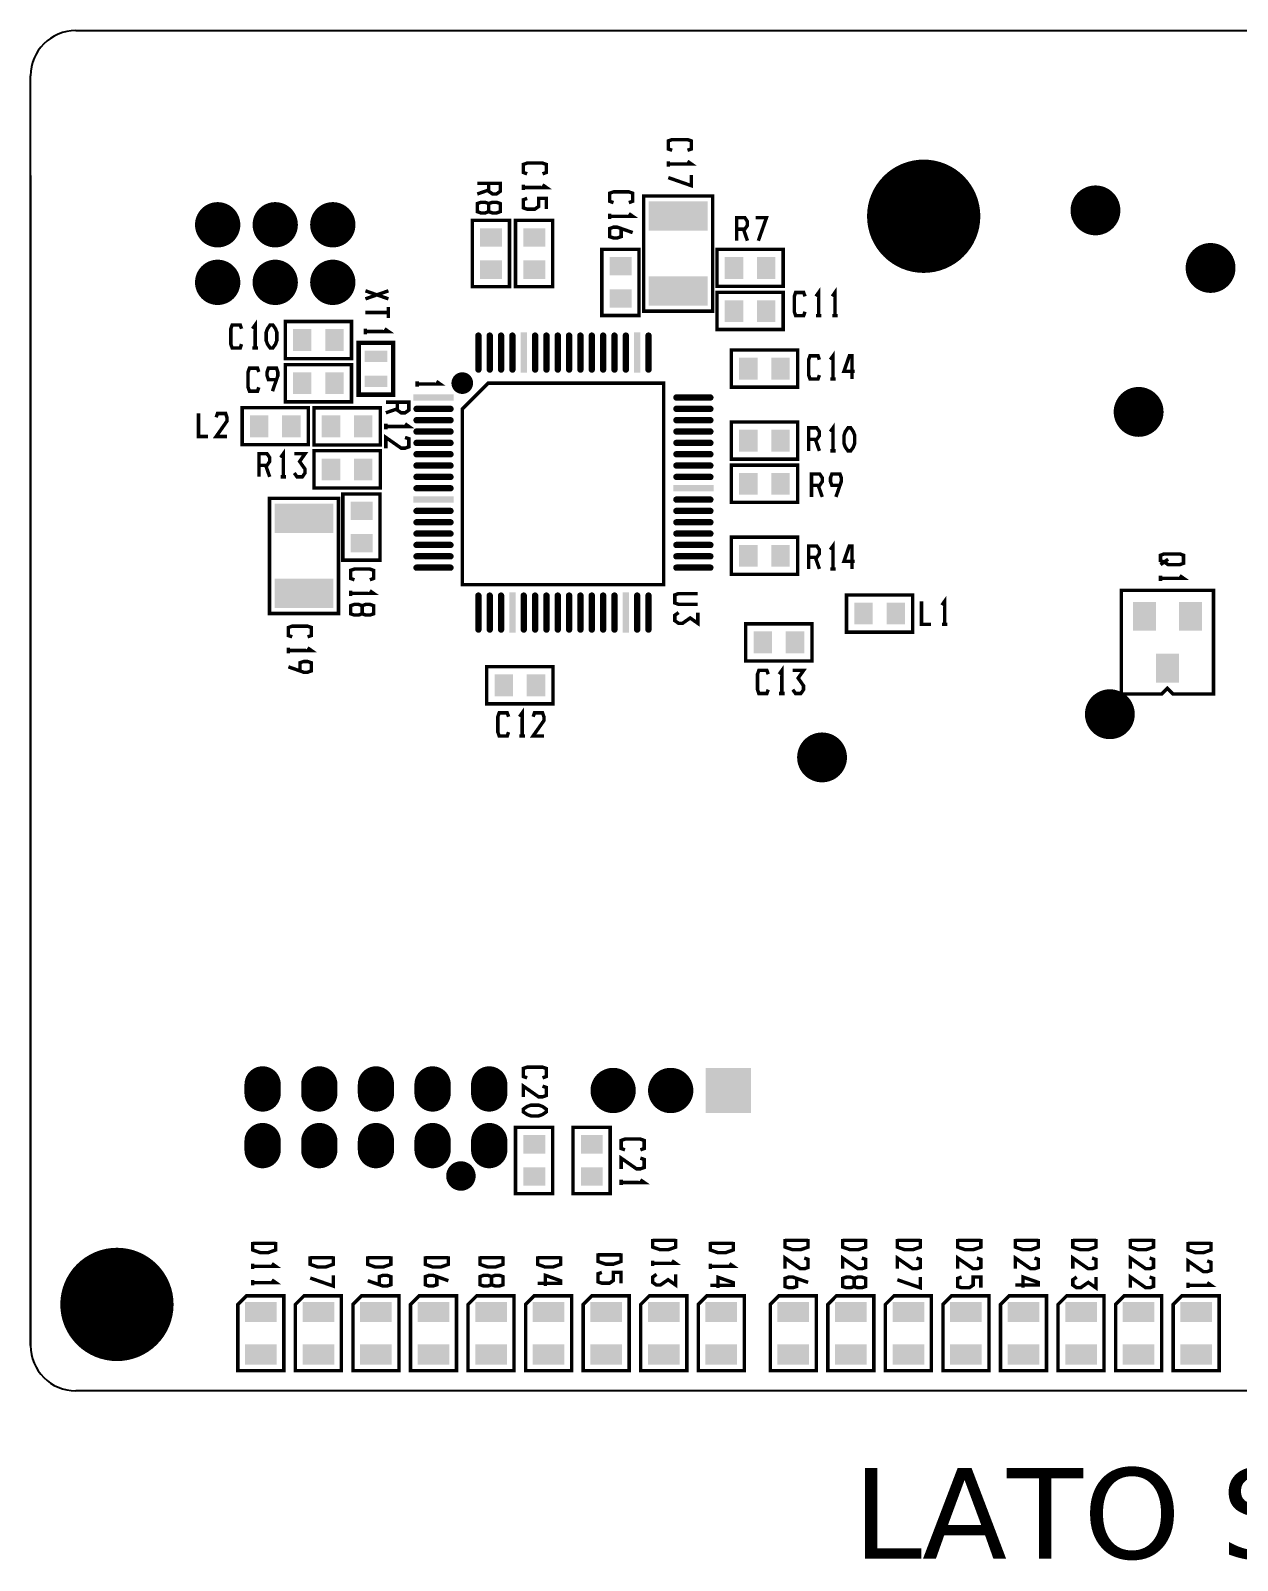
# Model space of a CAD drawing. Extents: x -122 to 131, y -4 to 64.
# Drawn here: x 10.2 to 63.4, y -3.6 to 63.8 of the extents above; entities that cross this region are included whole.
import ezdxf

# ---------------------------------------------------------------- set-up
doc = ezdxf.new("R2010")
doc.units = 0
doc.header["$MEASUREMENT"] = 0
doc.layers.get('0').update_dxf_attribs({"linetype": 'CONTINUOUS'})
for name, color, linetype in [('22-302-0_DRD', 7, 'CONTINUOUS'), ('22-302-0_SMB', 8, 'CONTINUOUS'), ('22-302-0_SSB', 1, 'CONTINUOUS'), ('THRUHOLE_NPT', 15, 'CONTINUOUS')]:
    doc.layers.add(name, color=color, linetype=linetype)
doc.styles.get("Standard").update_dxf_attribs({"font": 'verdana.ttf', "height": 4})

# ---------------------------------------------------------------- blocks, each defined once
blk = doc.blocks.new('RECTANGLE_1')
blk.add_solid([(1.30048, 0.6477), (1.30048, -0.6477), (-1.30048, 0.6477), (-1.30048, -0.6477)])
blk = doc.blocks.new('RECTANGLE_2')
blk.add_solid([(0.4826, 0.4064), (0.4826, -0.4064), (-0.4826, 0.4064), (-0.4826, -0.4064)])
blk = doc.blocks.new('RECTANGLE_4')
blk.add_solid([(0.4064, 0.4826), (0.4064, -0.4826), (-0.4064, 0.4826), (-0.4064, -0.4826)])
blk = doc.blocks.new('SQUARE_6')
blk.add_solid([(0.99949, 0.99949), (0.99949, -0.99949), (-0.99949, 0.99949), (-0.99949, -0.99949)])
blk = doc.blocks.new('ROUND_17')
at = {"const_width": 1.09982}
blk.add_lwpolyline([(-0.54991, 0, 1), (0.54991, 0, 1)], format="xyb", close=True, dxfattribs=at)
blk = doc.blocks.new('ROUND_21')
at = {"const_width": 0.99949}
blk.add_lwpolyline([(-0.499744, 0, 1), (0.499744, 0, 1)], format="xyb", close=True, dxfattribs=at)
blk = doc.blocks.new('OBLONG_22')
at = {"const_width": 1.6002}
blk.add_lwpolyline([(0, 0.19939), (0, -0.19939)], dxfattribs=at)
at = {"const_width": 0.8001}
for points in [[(-0.40005, 0.19939, 1), (0.40005, 0.19939, 1)], [(-0.40005, -0.19939, 1), (0.40005, -0.19939, 1)]]:
    blk.add_lwpolyline(points, format="xyb", close=True, dxfattribs=at)
blk = doc.blocks.new('ROUND_29')
at = {"const_width": 2.49936}
blk.add_lwpolyline([(-1.24968, 0, 1), (1.24968, 0, 1)], format="xyb", close=True, dxfattribs=at)
blk = doc.blocks.new('RECTANGLE_31')
blk.add_solid([(0.508, 0.635), (0.508, -0.635), (-0.508, 0.635), (-0.508, -0.635)])
blk = doc.blocks.new('RECTANGLE_60')
blk.add_solid([(0.6985, 0.4445), (0.6985, -0.4445), (-0.6985, 0.4445), (-0.6985, -0.4445)])
blk = doc.blocks.new('OBLONG_64')
at = {"const_width": 0.2794}
blk.add_lwpolyline([(0, 0.7493), (0, -0.7493)], dxfattribs=at)
at = {"const_width": 0.1397}
for points in [[(-0.06985, 0.7493, 1), (0.06985, 0.7493, 1)], [(-0.06985, -0.7493, 1), (0.06985, -0.7493, 1)]]:
    blk.add_lwpolyline(points, format="xyb", close=True, dxfattribs=at)
blk = doc.blocks.new('RECTANGLE_11')
blk.add_solid([(0.1397, 0.889), (0.1397, -0.889), (-0.1397, 0.889), (-0.1397, -0.889)])
blk = doc.blocks.new('OBLONG_12')
at = {"const_width": 0.2794}
blk.add_lwpolyline([(0.7493, 0), (-0.7493, 0)], dxfattribs=at)
at = {"const_width": 0.1397}
for points in [[(-0.81915, 0, 1), (-0.67945, 0, 1)], [(0.67945, 0, 1), (0.81915, 0, 1)]]:
    blk.add_lwpolyline(points, format="xyb", close=True, dxfattribs=at)
blk = doc.blocks.new('RECTANGLE_23')
blk.add_solid([(0.889, 0.1397), (0.889, -0.1397), (-0.889, 0.1397), (-0.889, -0.1397)])
blk = doc.blocks.new('RECTANGLE_24')
blk.add_solid([(0.50038, 0.25019), (0.50038, -0.25019), (-0.50038, 0.25019), (-0.50038, -0.25019)])
blk = doc.blocks.new('ROUND_16')
at = {"const_width": 0.65024}
blk.add_lwpolyline([(-0.32512, 0, 1), (0.32512, 0, 1)], format="xyb", close=True, dxfattribs=at)

msp = doc.modelspace()

# ---------------------------------------------------------------- linework, layer by layer
at = {"layer": '22-302-0_DRD'}
for p, q in [((12.176, 63.838), (129.468, 63.838)), ((10.177, 5.837), (10.177, 61.839)), ((10.177, 57.44), (10.177, 5.837)), ((10.177, 5.837), (10.177, 57.44)), ((129.468, 3.838), (12.176, 3.838))]:
    msp.add_line(p, q, dxfattribs=at)
for centre, start, end in [((12.176, 61.839), 90, 180), ((12.176, 5.837), 180, 270)]:
    msp.add_arc(centre, 1.999, start, end, dxfattribs=at)
at = {"layer": '22-302-0_SSB'}
for points, const_width in [([(38.487, 58.558), (38.317, 58.616), (38.317, 58.972), (38.487, 59.03), (39.163, 59.03), (39.333, 58.972), (39.333, 58.616), (39.163, 58.558)], 0.152), ([(32.089, 57.519), (31.919, 57.58), (31.919, 57.935), (32.089, 57.994), (32.767, 57.994), (32.935, 57.935), (32.935, 57.58), (32.767, 57.519)], 0.152), ([(38.317, 57.836), (38.317, 58.075)], 0.152), ([(38.317, 57.956), (39.333, 57.956), (39.163, 58.075)], 0.152), ([(38.317, 57.354), (39.333, 56.998), (39.333, 57.473)], 0.152), ([(30.395, 57.105), (30.395, 56.749), (30.565, 56.63), (30.735, 56.63), (30.903, 56.749), (30.903, 57.105), (29.887, 57.105)], 0.152), ([(30.395, 56.808), (29.887, 56.63)], 0.152), ([(31.919, 56.8), (31.919, 57.036)], 0.152), ([(31.919, 56.919), (32.935, 56.919), (32.767, 57.036)], 0.152), ([(35.899, 56.249), (35.729, 56.31), (35.729, 56.665), (35.899, 56.724), (36.577, 56.724), (36.745, 56.665), (36.745, 56.31), (36.577, 56.249)], 0.152), ([(30.395, 55.853), (30.565, 55.792), (30.735, 55.792), (30.903, 55.853), (30.903, 56.208), (30.735, 56.267), (30.565, 56.267), (30.395, 56.208), (30.395, 55.853), (30.227, 55.792), (30.057, 55.792), (29.887, 55.853), (29.887, 56.208), (30.057, 56.267), (30.227, 56.267), (30.395, 56.208)], 0.152), ([(32.089, 56.437), (31.919, 56.376), (31.919, 56.02), (32.089, 55.962), (32.427, 55.962), (32.597, 56.081), (32.597, 56.437), (32.935, 56.437), (32.935, 55.962)], 0.152), ([(37.609, 51.463), (40.276, 51.463), (40.276, 56.543), (37.228, 56.543), (37.228, 51.463), (37.609, 51.463)], 0.152), ([(29.671, 55.464), (29.671, 52.543), (31.309, 52.543), (31.309, 55.464), (29.671, 55.464)], 0.152), ([(31.576, 55.464), (31.576, 52.543), (33.214, 52.543), (33.214, 55.464), (31.576, 55.464)], 0.152), ([(35.729, 55.53), (35.729, 55.766)], 0.152), ([(35.729, 55.649), (36.745, 55.649), (36.577, 55.766)], 0.152), ([(41.337, 55.078), (41.693, 55.078), (41.81, 55.246), (41.81, 55.416), (41.693, 55.586), (41.337, 55.586), (41.337, 54.57)], 0.152), ([(42.292, 54.57), (42.648, 55.586), (42.175, 55.586)], 0.152), ([(36.237, 55.106), (36.237, 54.75), (36.069, 54.692), (35.899, 54.692), (35.729, 54.75), (35.729, 55.106), (35.899, 55.167), (36.069, 55.167), (36.745, 54.928)], 0.152), ([(41.632, 55.078), (41.81, 54.57)], 0.152), ([(35.386, 54.194), (35.386, 51.273), (37.024, 51.273), (37.024, 54.194), (35.386, 54.194)], 0.152), ([(43.387, 54.194), (40.466, 54.194), (40.466, 52.556), (43.387, 52.556), (43.387, 54.194)], 0.152), ([(24.952, 52.004), (25.968, 52.36)], 0.152), ([(25.968, 52.004), (24.952, 52.36)], 0.152), ([(43.387, 52.289), (40.466, 52.289), (40.466, 50.651), (43.387, 50.651), (43.387, 52.289)], 0.152), ([(44.35, 51.436), (44.291, 51.268), (43.936, 51.268), (43.877, 51.436), (43.877, 52.114), (43.936, 52.284), (44.291, 52.284), (44.35, 52.114)], 0.152), ([(44.952, 51.268), (44.952, 52.284), (44.832, 52.114)], 0.152), ([(45.671, 51.268), (45.671, 52.284), (45.554, 52.114)], 0.152), ([(24.952, 51.405), (25.968, 51.405)], 0.152), ([(25.968, 51.166), (25.968, 51.641)], 0.152), ([(45.071, 51.268), (44.832, 51.268)], 0.152), ([(45.79, 51.268), (45.554, 51.268)], 0.152), ([(19.486, 50.008), (19.427, 49.838), (19.072, 49.838), (19.013, 50.008), (19.013, 50.686), (19.072, 50.854), (19.427, 50.854), (19.486, 50.686)], 0.152), ([(20.088, 49.838), (20.088, 50.854), (19.968, 50.686)], 0.152), ([(20.748, 49.838), (20.629, 50.008), (20.57, 50.178), (20.57, 50.516), (20.629, 50.686), (20.748, 50.854), (20.867, 50.854), (20.984, 50.686), (21.045, 50.516), (21.045, 50.178), (20.984, 50.008), (20.867, 49.838), (20.748, 49.838)], 0.152), ([(21.416, 49.368), (24.337, 49.368), (24.337, 51.006), (21.416, 51.006), (21.416, 49.368)], 0.152), ([(24.952, 50.447), (24.952, 50.684)], 0.152), ([(24.952, 50.567), (25.968, 50.567), (25.798, 50.684)], 0.152), ([(24.655, 50.066), (24.655, 47.78), (26.179, 47.78), (26.179, 50.066), (24.655, 50.066)], 0.201), ([(20.207, 49.838), (19.968, 49.838)], 0.152), ([(44.022, 49.749), (41.101, 49.749), (41.101, 48.111), (44.022, 48.111), (44.022, 49.749)], 0.152), ([(44.985, 48.642), (44.926, 48.474), (44.571, 48.474), (44.512, 48.642), (44.512, 49.32), (44.571, 49.49), (44.926, 49.49), (44.985, 49.32)], 0.152), ([(45.587, 48.474), (45.587, 49.49), (45.467, 49.32)], 0.152), ([(46.544, 48.812), (46.069, 48.812), (46.306, 49.49), (46.425, 49.49), (46.425, 48.474)], 0.152), ([(20.248, 48.103), (20.189, 47.933), (19.834, 47.933), (19.775, 48.103), (19.775, 48.781), (19.834, 48.949), (20.189, 48.949), (20.248, 48.781)], 0.152), ([(21.027, 48.441), (20.672, 48.441), (20.613, 48.611), (20.613, 48.781), (20.672, 48.949), (21.027, 48.949), (21.086, 48.781), (21.086, 48.611), (20.85, 47.933)], 0.152), ([(21.416, 47.463), (24.337, 47.463), (24.337, 49.101), (21.416, 49.101), (21.416, 47.463)], 0.152), ([(28.912, 48.537), (29.542, 48.537)], 0.152), ([(28.978, 48.603), (28.978, 47.973)], 0.152), ([(29.115, 48.675), (29.115, 47.902)], 0.152), ([(29.115, 48.675), (29.338, 48.675)], 0.152), ([(29.252, 48.69), (29.252, 47.887)], 0.152), ([(29.389, 48.654), (29.389, 47.92)], 0.152), ([(29.526, 48.555), (29.526, 48.022)], 0.152), ([(27.238, 48.128), (27.238, 48.365)], 0.152), ([(27.238, 48.245), (28.254, 48.245), (28.084, 48.365)], 0.152), ([(28.825, 48.263), (29.628, 48.263)], 0.152), ([(28.84, 48.4), (28.84, 48.177)], 0.152), ([(28.84, 48.4), (29.613, 48.4)], 0.152), ([(28.858, 48.126), (29.592, 48.126)], 0.152), ([(28.96, 47.989), (29.493, 47.989)], 0.152), ([(29.227, 47.145), (29.227, 39.398), (38.117, 39.398), (38.117, 48.288), (30.37, 48.288), (29.227, 47.145)], 0.152), ([(45.706, 48.474), (45.467, 48.474)], 0.152), ([(22.432, 47.209), (19.511, 47.209), (19.511, 45.571), (22.432, 45.571), (22.432, 47.209)], 0.152), ([(22.686, 45.558), (25.607, 45.558), (25.607, 47.196), (22.686, 47.196), (22.686, 45.558)], 0.152), ([(26.361, 47.45), (26.361, 47.095), (26.532, 46.978), (26.699, 46.978), (26.869, 47.095), (26.869, 47.45), (25.853, 47.45)], 0.152), ([(18.002, 45.934), (17.588, 45.934), (17.588, 46.95)], 0.152), ([(18.84, 45.934), (18.366, 45.934), (18.84, 46.61), (18.84, 46.78), (18.782, 46.95), (18.426, 46.95), (18.366, 46.78)], 0.152), ([(26.361, 47.156), (25.853, 46.978)], 0.152), ([(25.853, 46.256), (25.853, 46.495)], 0.152), ([(25.853, 46.376), (26.869, 46.376), (26.699, 46.495)], 0.152), ([(44.022, 46.574), (41.101, 46.574), (41.101, 44.936), (44.022, 44.936), (44.022, 46.574)], 0.152), ([(25.853, 45.418), (25.853, 45.893), (26.532, 45.418), (26.699, 45.418), (26.869, 45.479), (26.869, 45.835), (26.699, 45.893)], 0.152), ([(44.512, 45.807), (44.868, 45.807), (44.985, 45.975), (44.985, 46.145), (44.868, 46.315), (44.512, 46.315), (44.512, 45.299)], 0.152), ([(45.587, 45.299), (45.587, 46.315), (45.467, 46.145)], 0.152), ([(46.247, 45.299), (46.128, 45.467), (46.069, 45.637), (46.069, 45.975), (46.128, 46.145), (46.247, 46.315), (46.366, 46.315), (46.483, 46.145), (46.544, 45.975), (46.544, 45.637), (46.483, 45.467), (46.366, 45.299), (46.247, 45.299)], 0.152), ([(20.255, 44.664), (20.611, 44.664), (20.728, 44.832), (20.728, 45.002), (20.611, 45.172), (20.255, 45.172), (20.255, 44.156)], 0.152), ([(21.33, 44.156), (21.33, 45.172), (21.21, 45.002)], 0.152), ([(21.812, 44.324), (21.932, 44.156), (22.168, 44.156), (22.287, 44.324), (22.287, 44.494), (22.049, 44.832), (22.287, 45.172), (21.812, 45.172)], 0.152), ([(25.607, 45.304), (22.686, 45.304), (22.686, 43.666), (25.607, 43.666), (25.607, 45.304)], 0.152), ([(44.807, 45.807), (44.985, 45.299)], 0.152), ([(45.706, 45.299), (45.467, 45.299)], 0.152), ([(20.55, 44.664), (20.728, 44.156)], 0.152), ([(44.022, 44.669), (41.101, 44.669), (41.101, 43.031), (44.022, 43.031), (44.022, 44.669)], 0.152), ([(21.449, 44.156), (21.21, 44.156)], 0.152), ([(44.639, 43.775), (44.995, 43.775), (45.112, 43.943), (45.112, 44.113), (44.995, 44.283), (44.639, 44.283), (44.639, 43.267)], 0.152), ([(45.891, 43.775), (45.536, 43.775), (45.477, 43.943), (45.477, 44.113), (45.536, 44.283), (45.891, 44.283), (45.95, 44.113), (45.95, 43.943), (45.714, 43.267)], 0.152), ([(21.099, 38.128), (23.766, 38.128), (23.766, 43.208), (20.718, 43.208), (20.718, 38.128), (21.099, 38.128)], 0.152), ([(23.956, 43.399), (23.956, 40.478), (25.594, 40.478), (25.594, 43.399), (23.956, 43.399)], 0.152), ([(44.934, 43.775), (45.112, 43.267)], 0.152), ([(44.022, 41.494), (41.101, 41.494), (41.101, 39.856), (44.022, 39.856), (44.022, 41.494)], 0.152), ([(44.512, 40.6), (44.868, 40.6), (44.985, 40.768), (44.985, 40.938), (44.868, 41.108), (44.512, 41.108), (44.512, 40.092)], 0.152), ([(45.587, 40.092), (45.587, 41.108), (45.467, 40.938)], 0.152), ([(46.544, 40.43), (46.069, 40.43), (46.306, 41.108), (46.425, 41.108), (46.425, 40.092)], 0.152), ([(44.807, 40.6), (44.985, 40.092)], 0.152), ([(60.204, 40.755), (60.037, 40.696), (60.037, 40.458), (60.204, 40.399), (60.375, 40.28), (60.883, 40.28), (61.053, 40.341), (61.053, 40.696), (60.883, 40.755), (60.204, 40.755)], 0.152), ([(60.375, 40.519), (60.037, 40.28)], 0.152), ([(24.469, 39.612), (24.299, 39.673), (24.299, 40.028), (24.469, 40.087), (25.147, 40.087), (25.315, 40.028), (25.315, 39.673), (25.147, 39.612)], 0.152), ([(45.706, 40.092), (45.467, 40.092)], 0.152), ([(60.037, 39.561), (60.037, 39.797)], 0.152), ([(60.037, 39.68), (61.053, 39.68), (60.883, 39.797)], 0.152), ([(24.299, 38.893), (24.299, 39.129)], 0.152), ([(24.299, 39.012), (25.315, 39.012), (25.147, 39.129)], 0.152), ([(62.374, 39.144), (58.31, 39.144), (58.31, 34.572), (60.088, 34.572), (60.342, 34.826), (60.596, 34.572), (62.374, 34.572), (62.374, 39.144)], 0.152), ([(24.807, 38.113), (24.977, 38.055), (25.147, 38.055), (25.315, 38.113), (25.315, 38.469), (25.147, 38.53), (24.977, 38.53), (24.807, 38.469), (24.807, 38.113), (24.639, 38.055), (24.469, 38.055), (24.299, 38.113), (24.299, 38.469), (24.469, 38.53), (24.639, 38.53), (24.807, 38.469)], 0.152), ([(39.62, 38.53), (38.774, 38.53), (38.604, 38.591), (38.604, 38.946), (38.774, 39.005), (39.62, 39.005)], 0.152), ([(46.181, 37.303), (49.102, 37.303), (49.102, 38.941), (46.181, 38.941), (46.181, 37.303)], 0.152), ([(49.907, 37.646), (49.493, 37.646), (49.493, 38.662)], 0.152), ([(50.509, 37.646), (50.509, 38.662), (50.39, 38.494)], 0.152), ([(38.774, 38.167), (38.604, 38.047), (38.604, 37.811), (38.774, 37.692), (38.945, 37.692), (39.282, 37.93), (39.62, 37.692), (39.62, 38.167)], 0.152), ([(21.723, 37.095), (21.553, 37.153), (21.553, 37.509), (21.723, 37.567), (22.399, 37.567), (22.569, 37.509), (22.569, 37.153), (22.399, 37.095)], 0.152), ([(41.736, 36.033), (44.657, 36.033), (44.657, 37.671), (41.736, 37.671), (41.736, 36.033)], 0.152), ([(50.626, 37.646), (50.39, 37.646)], 0.152), ([(21.553, 36.373), (21.553, 36.612)], 0.152), ([(21.553, 36.493), (22.569, 36.493), (22.399, 36.612)], 0.152), ([(22.061, 35.596), (22.061, 35.952), (22.231, 36.01), (22.399, 36.01), (22.569, 35.952), (22.569, 35.596), (22.399, 35.535), (22.231, 35.535), (21.553, 35.774)], 0.152), ([(33.227, 35.779), (30.306, 35.779), (30.306, 34.141), (33.227, 34.141), (33.227, 35.779)], 0.152), ([(43.329, 34.598), (43.329, 35.614), (43.209, 35.446)], 0.152), ([(42.727, 34.768), (42.668, 34.598), (42.313, 34.598), (42.254, 34.768), (42.254, 35.446), (42.313, 35.614), (42.668, 35.614), (42.727, 35.446)], 0.152), ([(43.811, 34.768), (43.931, 34.598), (44.167, 34.598), (44.286, 34.768), (44.286, 34.938), (44.047, 35.276), (44.286, 35.614), (43.811, 35.614)], 0.152), ([(43.448, 34.598), (43.209, 34.598)], 0.152), ([(31.269, 32.894), (31.21, 32.726), (30.855, 32.726), (30.796, 32.894), (30.796, 33.572), (30.855, 33.742), (31.21, 33.742), (31.269, 33.572)], 0.152), ([(31.871, 32.726), (31.871, 33.742), (31.751, 33.572)], 0.152), ([(32.828, 32.726), (32.353, 32.726), (32.828, 33.402), (32.828, 33.572), (32.767, 33.742), (32.412, 33.742), (32.353, 33.572)], 0.152), ([(31.99, 32.726), (31.751, 32.726)], 0.152), ([(32.089, 17.641), (31.919, 17.702), (31.919, 18.057), (32.089, 18.116), (32.767, 18.116), (32.935, 18.057), (32.935, 17.702), (32.767, 17.641)], 0.152), ([(31.919, 16.803), (31.919, 17.278), (32.597, 16.803), (32.767, 16.803), (32.935, 16.864), (32.935, 17.219), (32.767, 17.278)], 0.152), ([(31.919, 16.262), (32.089, 16.381), (32.259, 16.439), (32.597, 16.439), (32.767, 16.381), (32.935, 16.262), (32.935, 16.142), (32.767, 16.025), (32.597, 15.964), (32.259, 15.964), (32.089, 16.025), (31.919, 16.142), (31.919, 16.262)], 0.152), ([(31.576, 15.459), (31.576, 12.538), (33.214, 12.538), (33.214, 15.459), (31.576, 15.459)], 0.152), ([(34.116, 15.459), (34.116, 12.538), (35.754, 12.538), (35.754, 15.459), (34.116, 15.459)], 0.152), ([(36.407, 14.466), (36.237, 14.527), (36.237, 14.882), (36.407, 14.941), (37.085, 14.941), (37.253, 14.882), (37.253, 14.527), (37.085, 14.466)], 0.152), ([(36.237, 13.628), (36.237, 14.103), (36.915, 13.628), (37.085, 13.628), (37.253, 13.689), (37.253, 14.044), (37.085, 14.103)], 0.152), ([(36.237, 12.909), (36.237, 13.145)], 0.152), ([(36.237, 13.028), (37.253, 13.028), (37.085, 13.145)], 0.152), ([(19.976, 10.407), (19.976, 10.051), (20.314, 9.932), (20.654, 9.932), (20.992, 10.051), (20.992, 10.407)], 0.152), ([(19.976, 10.346), (20.992, 10.346)], 0.152), ([(37.629, 10.534), (37.629, 10.178), (37.967, 10.059), (38.307, 10.059), (38.645, 10.178), (38.645, 10.534)], 0.152), ([(37.629, 10.473), (38.645, 10.473)], 0.152), ([(40.169, 10.407), (40.169, 10.051), (40.507, 9.932), (40.847, 9.932), (41.185, 10.051), (41.185, 10.407)], 0.152), ([(40.169, 10.346), (41.185, 10.346)], 0.152), ([(43.471, 10.534), (43.471, 10.178), (43.809, 10.059), (44.149, 10.059), (44.487, 10.178), (44.487, 10.534)], 0.152), ([(43.471, 10.473), (44.487, 10.473)], 0.152), ([(46.011, 10.534), (46.011, 10.178), (46.349, 10.059), (46.689, 10.059), (47.027, 10.178), (47.027, 10.534)], 0.152), ([(46.011, 10.473), (47.027, 10.473)], 0.152), ([(48.424, 10.534), (48.424, 10.178), (48.762, 10.059), (49.102, 10.059), (49.44, 10.178), (49.44, 10.534)], 0.152), ([(48.424, 10.473), (49.44, 10.473)], 0.152), ([(51.091, 10.534), (51.091, 10.178), (51.429, 10.059), (51.769, 10.059), (52.107, 10.178), (52.107, 10.534)], 0.152), ([(51.091, 10.473), (52.107, 10.473)], 0.152), ([(53.631, 10.534), (53.631, 10.178), (53.969, 10.059), (54.309, 10.059), (54.647, 10.178), (54.647, 10.534)], 0.152), ([(53.631, 10.473), (54.647, 10.473)], 0.152), ([(56.171, 10.534), (56.171, 10.178), (56.509, 10.059), (56.849, 10.059), (57.187, 10.178), (57.187, 10.534)], 0.152), ([(56.171, 10.473), (57.187, 10.473)], 0.152), ([(58.711, 10.534), (58.711, 10.178), (59.049, 10.059), (59.389, 10.059), (59.727, 10.178), (59.727, 10.534)], 0.152), ([(58.711, 10.473), (59.727, 10.473)], 0.152), ([(61.251, 10.407), (61.251, 10.051), (61.589, 9.932), (61.929, 9.932), (62.267, 10.051), (62.267, 10.407)], 0.152), ([(61.251, 10.346), (62.267, 10.346)], 0.152), ([(19.976, 9.213), (19.976, 9.449)], 0.152), ([(19.976, 9.33), (20.992, 9.33), (20.822, 9.449)], 0.152), ([(22.516, 9.772), (22.516, 9.416), (22.854, 9.297), (23.194, 9.297), (23.532, 9.416), (23.532, 9.772)], 0.152), ([(22.516, 9.711), (23.532, 9.711)], 0.152), ([(25.056, 9.772), (25.056, 9.416), (25.394, 9.297), (25.734, 9.297), (26.072, 9.416), (26.072, 9.772)], 0.152), ([(25.056, 9.711), (26.072, 9.711)], 0.152), ([(27.596, 9.772), (27.596, 9.416), (27.934, 9.297), (28.274, 9.297), (28.612, 9.416), (28.612, 9.772)], 0.152), ([(27.596, 9.711), (28.612, 9.711)], 0.152), ([(30.009, 9.772), (30.009, 9.416), (30.347, 9.297), (30.687, 9.297), (31.025, 9.416), (31.025, 9.772)], 0.152), ([(30.009, 9.711), (31.025, 9.711)], 0.152), ([(32.549, 9.772), (32.549, 9.416), (32.887, 9.297), (33.227, 9.297), (33.565, 9.416), (33.565, 9.772)], 0.152), ([(32.549, 9.711), (33.565, 9.711)], 0.152), ([(35.216, 9.899), (35.216, 9.543), (35.554, 9.424), (35.894, 9.424), (36.232, 9.543), (36.232, 9.899)], 0.152), ([(35.216, 9.838), (36.232, 9.838)], 0.152), ([(37.629, 9.34), (37.629, 9.576)], 0.152), ([(37.629, 9.457), (38.645, 9.457), (38.475, 9.576)], 0.152), ([(40.169, 9.213), (40.169, 9.449)], 0.152), ([(40.169, 9.33), (41.185, 9.33), (41.015, 9.449)], 0.152), ([(43.471, 9.221), (43.471, 9.696), (44.149, 9.221), (44.317, 9.221), (44.487, 9.279), (44.487, 9.635), (44.317, 9.696)], 0.152), ([(46.011, 9.221), (46.011, 9.696), (46.689, 9.221), (46.857, 9.221), (47.027, 9.279), (47.027, 9.635), (46.857, 9.696)], 0.152), ([(48.424, 9.221), (48.424, 9.696), (49.102, 9.221), (49.27, 9.221), (49.44, 9.279), (49.44, 9.635), (49.27, 9.696)], 0.152), ([(51.091, 9.221), (51.091, 9.696), (51.769, 9.221), (51.937, 9.221), (52.107, 9.279), (52.107, 9.635), (51.937, 9.696)], 0.152), ([(53.631, 9.221), (53.631, 9.696), (54.309, 9.221), (54.477, 9.221), (54.647, 9.279), (54.647, 9.635), (54.477, 9.696)], 0.152), ([(56.171, 9.221), (56.171, 9.696), (56.849, 9.221), (57.017, 9.221), (57.187, 9.279), (57.187, 9.635), (57.017, 9.696)], 0.152), ([(58.711, 9.221), (58.711, 9.696), (59.389, 9.221), (59.557, 9.221), (59.727, 9.279), (59.727, 9.635), (59.557, 9.696)], 0.152), ([(61.251, 9.094), (61.251, 9.569), (61.929, 9.094), (62.097, 9.094), (62.267, 9.152), (62.267, 9.508), (62.097, 9.569)], 0.152), ([(19.976, 8.492), (19.976, 8.73)], 0.152), ([(19.976, 8.611), (20.992, 8.611), (20.822, 8.73)], 0.152), ([(22.516, 8.814), (23.532, 8.459), (23.532, 8.934)], 0.152), ([(25.564, 8.517), (25.564, 8.873), (25.734, 8.934), (25.902, 8.934), (26.072, 8.873), (26.072, 8.517), (25.902, 8.459), (25.734, 8.459), (25.056, 8.695)], 0.152), ([(28.104, 8.873), (28.104, 8.517), (27.934, 8.459), (27.766, 8.459), (27.596, 8.517), (27.596, 8.873), (27.766, 8.934), (27.934, 8.934), (28.612, 8.695)], 0.152), ([(30.517, 8.517), (30.687, 8.459), (30.855, 8.459), (31.025, 8.517), (31.025, 8.873), (30.855, 8.934), (30.687, 8.934), (30.517, 8.873), (30.517, 8.517), (30.347, 8.459), (30.179, 8.459), (30.009, 8.517), (30.009, 8.873), (30.179, 8.934), (30.347, 8.934), (30.517, 8.873)], 0.152), ([(32.887, 8.459), (32.887, 8.934), (33.565, 8.695), (33.565, 8.578), (32.549, 8.578)], 0.152), ([(35.386, 9.061), (35.216, 9), (35.216, 8.644), (35.386, 8.586), (35.724, 8.586), (35.894, 8.705), (35.894, 9.061), (36.232, 9.061), (36.232, 8.586)], 0.152), ([(37.799, 8.974), (37.629, 8.857), (37.629, 8.619), (37.799, 8.502), (37.967, 8.502), (38.307, 8.738), (38.645, 8.502), (38.645, 8.974)], 0.152), ([(40.507, 8.375), (40.507, 8.847), (41.185, 8.611), (41.185, 8.492), (40.169, 8.492)], 0.152), ([(43.979, 8.797), (43.979, 8.441), (43.809, 8.383), (43.641, 8.383), (43.471, 8.441), (43.471, 8.797), (43.641, 8.857), (43.809, 8.857), (44.487, 8.619)], 0.152), ([(46.519, 8.441), (46.689, 8.383), (46.857, 8.383), (47.027, 8.441), (47.027, 8.797), (46.857, 8.857), (46.689, 8.857), (46.519, 8.797), (46.519, 8.441), (46.349, 8.383), (46.181, 8.383), (46.011, 8.441), (46.011, 8.797), (46.181, 8.857), (46.349, 8.857), (46.519, 8.797)], 0.152), ([(48.424, 8.738), (49.44, 8.383), (49.44, 8.857)], 0.152), ([(51.261, 8.857), (51.091, 8.797), (51.091, 8.441), (51.261, 8.383), (51.599, 8.383), (51.769, 8.502), (51.769, 8.857), (52.107, 8.857), (52.107, 8.383)], 0.152), ([(53.969, 8.383), (53.969, 8.857), (54.647, 8.619), (54.647, 8.502), (53.631, 8.502)], 0.152), ([(56.341, 8.857), (56.171, 8.738), (56.171, 8.502), (56.341, 8.383), (56.509, 8.383), (56.849, 8.619), (57.187, 8.383), (57.187, 8.857)], 0.152), ([(58.711, 8.383), (58.711, 8.857), (59.389, 8.383), (59.557, 8.383), (59.727, 8.441), (59.727, 8.797), (59.557, 8.857)], 0.152), ([(21.353, 7.902), (21.353, 8.029), (19.702, 8.029), (19.321, 7.648), (19.321, 4.727), (21.353, 4.727), (21.353, 7.902)], 0.152), ([(23.893, 7.902), (23.893, 8.029), (22.242, 8.029), (21.861, 7.648), (21.861, 4.727), (23.893, 4.727), (23.893, 7.902)], 0.152), ([(26.433, 7.902), (26.433, 8.029), (24.782, 8.029), (24.401, 7.648), (24.401, 4.727), (26.433, 4.727), (26.433, 7.902)], 0.152), ([(28.973, 7.902), (28.973, 8.029), (27.322, 8.029), (26.941, 7.648), (26.941, 4.727), (28.973, 4.727), (28.973, 7.902)], 0.152), ([(31.513, 7.902), (31.513, 8.029), (29.862, 8.029), (29.481, 7.648), (29.481, 4.727), (31.513, 4.727), (31.513, 7.902)], 0.152), ([(34.053, 7.902), (34.053, 8.029), (32.402, 8.029), (32.021, 7.648), (32.021, 4.727), (34.053, 4.727), (34.053, 7.902)], 0.152), ([(36.593, 7.902), (36.593, 8.029), (34.942, 8.029), (34.561, 7.648), (34.561, 4.727), (36.593, 4.727), (36.593, 7.902)], 0.152), ([(39.133, 7.902), (39.133, 8.029), (37.482, 8.029), (37.101, 7.648), (37.101, 4.727), (39.133, 4.727), (39.133, 7.902)], 0.152), ([(41.673, 7.902), (41.673, 8.029), (40.022, 8.029), (39.641, 7.648), (39.641, 4.727), (41.673, 4.727), (41.673, 7.902)], 0.152), ([(44.848, 7.902), (44.848, 8.029), (43.197, 8.029), (42.816, 7.648), (42.816, 4.727), (44.848, 4.727), (44.848, 7.902)], 0.152), ([(47.388, 7.902), (47.388, 8.029), (45.737, 8.029), (45.356, 7.648), (45.356, 4.727), (47.388, 4.727), (47.388, 7.902)], 0.152), ([(49.928, 7.902), (49.928, 8.029), (48.277, 8.029), (47.896, 7.648), (47.896, 4.727), (49.928, 4.727), (49.928, 7.902)], 0.152), ([(52.468, 7.902), (52.468, 8.029), (50.817, 8.029), (50.436, 7.648), (50.436, 4.727), (52.468, 4.727), (52.468, 7.902)], 0.152), ([(55.008, 7.902), (55.008, 8.029), (53.357, 8.029), (52.976, 7.648), (52.976, 4.727), (55.008, 4.727), (55.008, 7.902)], 0.152), ([(57.548, 7.902), (57.548, 8.029), (55.897, 8.029), (55.516, 7.648), (55.516, 4.727), (57.548, 4.727), (57.548, 7.902)], 0.152), ([(60.088, 7.902), (60.088, 8.029), (58.437, 8.029), (58.056, 7.648), (58.056, 4.727), (60.088, 4.727), (60.088, 7.902)], 0.152), ([(62.628, 7.902), (62.628, 8.029), (60.977, 8.029), (60.596, 7.648), (60.596, 4.727), (62.628, 4.727), (62.628, 7.902)], 0.152), ([(61.251, 8.375), (61.251, 8.611)], 0.152), ([(61.251, 8.492), (62.267, 8.492), (62.097, 8.611)], 0.152)]:
    msp.add_lwpolyline(points, dxfattribs=dict(at, const_width=const_width))
at = {"layer": '22-302-0_SSB', "const_width": 0.152}
for points in [[(28.825, 48.288, -0.414214), (29.227, 48.69)], [(29.227, 48.69, -0.414214), (29.628, 48.288)], [(29.227, 47.887, -0.414214), (28.825, 48.288)], [(29.628, 48.288, -0.414214), (29.227, 47.887)]]:
    msp.add_lwpolyline(points, format="xyb", dxfattribs=at)

# ---------------------------------------------------------------- block references
at = {"layer": '22-302-0_SMB', "xscale": -1}
for name, p in [('ROUND_29', (49.587, 55.649)), ('ROUND_17', (57.167, 55.908)), ('ROUND_21', (18.432, 55.273)), ('ROUND_21', (20.972, 55.273)), ('ROUND_21', (23.512, 55.273)), ('RECTANGLE_1', (38.752, 55.654)), ('RECTANGLE_2', (30.497, 54.715)), ('RECTANGLE_2', (32.402, 54.715)), ('ROUND_17', (62.247, 53.368)), ('ROUND_21', (18.432, 52.733)), ('ROUND_21', (20.972, 52.733)), ('ROUND_21', (23.512, 52.733)), ('RECTANGLE_2', (30.497, 53.292)), ('RECTANGLE_2', (32.402, 53.292)), ('RECTANGLE_2', (36.212, 53.445)), ('RECTANGLE_4', (41.215, 53.368)), ('RECTANGLE_4', (42.638, 53.368)), ('RECTANGLE_1', (38.752, 52.352)), ('RECTANGLE_2', (36.212, 52.022)), ('RECTANGLE_4', (41.215, 51.463)), ('RECTANGLE_4', (42.638, 51.463)), ('RECTANGLE_4', (22.165, 50.193)), ('RECTANGLE_4', (23.588, 50.193)), ('OBLONG_64', (29.938, 49.635)), ('OBLONG_64', (30.438, 49.635)), ('OBLONG_64', (30.939, 49.635)), ('OBLONG_64', (31.439, 49.635)), ('RECTANGLE_11', (31.939, 49.635)), ('OBLONG_64', (32.44, 49.635)), ('OBLONG_64', (32.94, 49.635)), ('OBLONG_64', (33.44, 49.635)), ('OBLONG_64', (33.941, 49.635)), ('OBLONG_64', (34.441, 49.635)), ('OBLONG_64', (34.942, 49.635)), ('OBLONG_64', (35.442, 49.635)), ('OBLONG_64', (35.942, 49.635)), ('OBLONG_64', (36.443, 49.635)), ('RECTANGLE_11', (36.943, 49.635)), ('OBLONG_64', (37.443, 49.635)), ('RECTANGLE_24', (25.417, 49.472)), ('RECTANGLE_4', (41.85, 48.923)), ('RECTANGLE_4', (43.273, 48.923)), ('RECTANGLE_4', (22.165, 48.288)), ('RECTANGLE_4', (23.588, 48.288)), ('RECTANGLE_24', (25.417, 48.372)), ('ROUND_17', (59.072, 47.018)), ('RECTANGLE_23', (27.957, 47.653)), ('OBLONG_12', (27.957, 47.153)), ('OBLONG_12', (39.425, 47.653)), ('OBLONG_12', (39.425, 47.153)), ('RECTANGLE_4', (20.26, 46.383)), ('RECTANGLE_4', (21.683, 46.383)), ('RECTANGLE_4', (23.435, 46.383)), ('RECTANGLE_4', (24.858, 46.383)), ('OBLONG_12', (27.957, 46.653)), ('OBLONG_12', (39.425, 46.653)), ('OBLONG_12', (27.957, 46.152)), ('OBLONG_12', (39.425, 46.152)), ('RECTANGLE_4', (41.85, 45.748)), ('RECTANGLE_4', (43.273, 45.748)), ('OBLONG_12', (27.957, 45.652)), ('OBLONG_12', (27.957, 45.152)), ('OBLONG_12', (39.425, 45.652)), ('OBLONG_12', (39.425, 45.152)), ('RECTANGLE_4', (23.435, 44.478)), ('RECTANGLE_4', (24.858, 44.478)), ('OBLONG_12', (27.957, 44.651)), ('OBLONG_12', (39.425, 44.651)), ('OBLONG_12', (27.957, 44.151)), ('OBLONG_12', (39.425, 44.151)), ('RECTANGLE_4', (41.85, 43.843)), ('RECTANGLE_4', (43.273, 43.843)), ('OBLONG_12', (27.957, 43.65)), ('RECTANGLE_23', (27.957, 43.15)), ('RECTANGLE_23', (39.425, 43.65)), ('OBLONG_12', (39.425, 43.15)), ('RECTANGLE_1', (22.242, 42.319)), ('RECTANGLE_2', (24.782, 42.65)), ('OBLONG_12', (27.957, 42.65)), ('OBLONG_12', (39.425, 42.65)), ('OBLONG_12', (27.957, 42.149)), ('OBLONG_12', (39.425, 42.149)), ('RECTANGLE_2', (24.782, 41.227)), ('OBLONG_12', (27.957, 41.649)), ('OBLONG_12', (27.957, 41.149)), ('OBLONG_12', (39.425, 41.649)), ('OBLONG_12', (39.425, 41.149)), ('OBLONG_12', (27.957, 40.648)), ('OBLONG_12', (39.425, 40.648)), ('RECTANGLE_4', (41.85, 40.668)), ('RECTANGLE_4', (43.273, 40.668)), ('OBLONG_12', (27.957, 40.148)), ('OBLONG_12', (39.425, 40.148)), ('RECTANGLE_1', (22.242, 39.017)), ('OBLONG_64', (29.938, 38.167)), ('OBLONG_64', (30.438, 38.167)), ('OBLONG_64', (30.939, 38.167)), ('RECTANGLE_11', (31.439, 38.167)), ('OBLONG_64', (31.939, 38.167)), ('OBLONG_64', (32.44, 38.167)), ('OBLONG_64', (32.94, 38.167)), ('OBLONG_64', (33.44, 38.167)), ('OBLONG_64', (33.941, 38.167)), ('OBLONG_64', (34.441, 38.167)), ('OBLONG_64', (34.942, 38.167)), ('OBLONG_64', (35.442, 38.167)), ('OBLONG_64', (35.942, 38.167)), ('RECTANGLE_11', (36.443, 38.167)), ('OBLONG_64', (36.943, 38.167)), ('OBLONG_64', (37.443, 38.167)), ('RECTANGLE_4', (46.93, 38.128)), ('RECTANGLE_4', (48.353, 38.128)), ('RECTANGLE_31', (59.326, 38.001)), ('RECTANGLE_31', (61.358, 38.001)), ('RECTANGLE_4', (42.485, 36.858)), ('RECTANGLE_4', (43.908, 36.858)), ('RECTANGLE_31', (60.342, 35.715)), ('RECTANGLE_4', (31.055, 34.953)), ('RECTANGLE_4', (32.478, 34.953)), ('ROUND_17', (57.802, 33.683)), ('ROUND_17', (45.102, 31.778)), ('OBLONG_22', (20.415, 17.153)), ('OBLONG_22', (22.917, 17.153)), ('OBLONG_22', (25.417, 17.153)), ('OBLONG_22', (27.916, 17.153)), ('OBLONG_22', (30.415, 17.153)), ('ROUND_21', (35.884, 17.085)), ('ROUND_21', (38.424, 17.085)), ('SQUARE_6', (40.964, 17.085)), ('OBLONG_22', (20.415, 14.654)), ('OBLONG_22', (22.917, 14.654)), ('OBLONG_22', (25.417, 14.654)), ('OBLONG_22', (27.916, 14.654)), ('OBLONG_22', (30.415, 14.654)), ('RECTANGLE_2', (32.402, 14.71)), ('RECTANGLE_2', (34.942, 14.71)), ('RECTANGLE_2', (32.402, 13.287)), ('RECTANGLE_2', (34.942, 13.287)), ('ROUND_29', (13.987, 7.648)), ('RECTANGLE_60', (20.337, 7.318)), ('RECTANGLE_60', (22.877, 7.318)), ('RECTANGLE_60', (25.417, 7.318)), ('RECTANGLE_60', (27.957, 7.318)), ('RECTANGLE_60', (30.497, 7.318)), ('RECTANGLE_60', (33.037, 7.318)), ('RECTANGLE_60', (35.577, 7.318)), ('RECTANGLE_60', (38.117, 7.318)), ('RECTANGLE_60', (40.657, 7.318)), ('RECTANGLE_60', (43.832, 7.318)), ('RECTANGLE_60', (46.372, 7.318)), ('RECTANGLE_60', (48.912, 7.318)), ('RECTANGLE_60', (51.452, 7.318)), ('RECTANGLE_60', (53.992, 7.318)), ('RECTANGLE_60', (56.532, 7.318)), ('RECTANGLE_60', (59.072, 7.318)), ('RECTANGLE_60', (61.612, 7.318)), ('RECTANGLE_60', (20.337, 5.439)), ('RECTANGLE_60', (22.877, 5.439)), ('RECTANGLE_60', (25.417, 5.439)), ('RECTANGLE_60', (27.957, 5.439)), ('RECTANGLE_60', (30.497, 5.439)), ('RECTANGLE_60', (33.037, 5.439)), ('RECTANGLE_60', (35.577, 5.439)), ('RECTANGLE_60', (38.117, 5.439)), ('RECTANGLE_60', (40.657, 5.439)), ('RECTANGLE_60', (43.832, 5.439)), ('RECTANGLE_60', (46.372, 5.439)), ('RECTANGLE_60', (48.912, 5.439)), ('RECTANGLE_60', (51.452, 5.439)), ('RECTANGLE_60', (53.992, 5.439)), ('RECTANGLE_60', (56.532, 5.439)), ('RECTANGLE_60', (59.072, 5.439)), ('RECTANGLE_60', (61.612, 5.439))]:
    msp.add_blockref(name, p, dxfattribs=at)
at = {"layer": 'THRUHOLE_NPT', "xscale": -1}
msp.add_blockref('ROUND_16', (29.166, 13.313), dxfattribs=at)

# ---------------------------------------------------------------- texts
at = {"linetype": 'Continuous'}
msp.add_text('LATO SALDATURA', height=4, dxfattribs=at).set_placement((46.459, -3.565))

doc.saveas('drawing.dxf')
